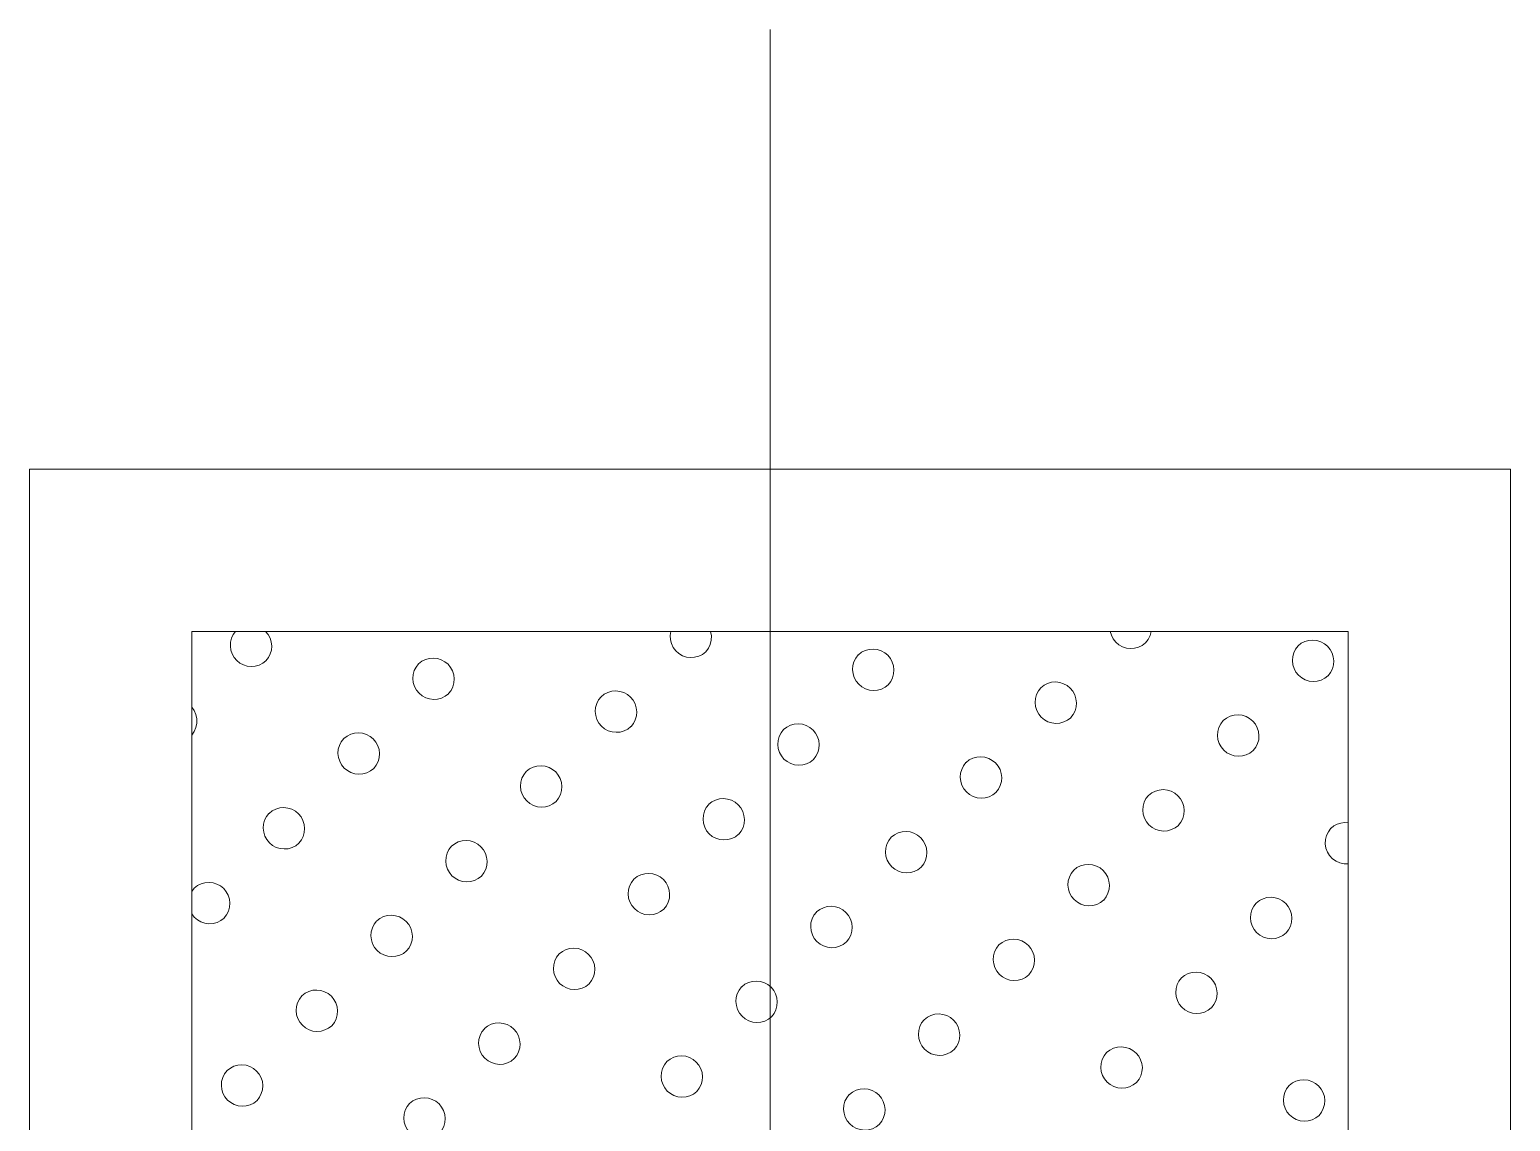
# Model space of a CAD drawing. Header units: centimetres. Extents: x 2956 to 3877, y -643 to -349.
# Drawn here: x 3557.44 to 3574.94, y -550.09 to -537.18 of the extents above; entities that cross this region are included whole.
import ezdxf

# ---------------------------------------------------------------- set-up
doc = ezdxf.new("R2010")
doc.units = ezdxf.units.CM
doc.layers.get('0').update_dxf_attribs({"lineweight": 0})

msp = doc.modelspace()

# ---------------------------------------------------------------- linework, layer by layer
for p, q in [((3566.189, -562.581, -5082402.957), (3566.189, -537.184, -5082402.957)), ((3557.439, -542.382, -5082402.957), (3574.939, -542.382, -5082402.957)), ((3557.439, -559.882, -5082402.957), (3557.439, -542.382, -5082402.957)), ((3574.939, -542.382, -5082402.957), (3574.939, -559.882, -5082402.957)), ((3573.023, -544.298, -5082402.957), (3559.354, -544.298, -5082402.957)), ((3559.354, -544.298, -5082402.957), (3559.354, -557.967, -5082402.957)), ((3573.023, -557.967, -5082402.957), (3573.023, -544.298, -5082402.957)), ((3559.383, -547.333, -5082402.957), (3559.354, -547.371, -5082402.957))]:
    msp.add_line(p, q)
at = {"elevation": -5082402.957}
msp.add_lwpolyline([(3573.023, -544.298), (3559.354, -544.298), (3559.354, -557.967), (3573.023, -557.967)], close=True, dxfattribs=at)
for points in [[(3559.873, -544.298), (3559.845, -544.336), (3559.825, -544.379), (3559.814, -544.425), (3559.811, -544.473), (3559.817, -544.52), (3559.832, -544.565), (3559.856, -544.607), (3559.886, -544.643), (3559.924, -544.673), (3559.966, -544.695), (3560.011, -544.709), (3560.059, -544.714), (3560.106, -544.71), (3560.152, -544.697), (3560.194, -544.675), (3560.232, -544.646)], [(3560.232, -544.645), (3560.262, -544.608), (3560.283, -544.565), (3560.296, -544.518), (3560.3, -544.471), (3560.295, -544.423), (3560.28, -544.377), (3560.258, -544.335), (3560.227, -544.298)], [(3565.015, -544.298), (3565.008, -544.346), (3565.011, -544.396), (3565.023, -544.443), (3565.045, -544.488), (3565.074, -544.527), (3565.111, -544.56), (3565.154, -544.585), (3565.2, -544.601), (3565.249, -544.607), (3565.298, -544.604), (3565.346, -544.592), (3565.39, -544.57), (3565.429, -544.54)], [(3565.43, -544.539), (3565.461, -544.498), (3565.483, -544.451), (3565.495, -544.401), (3565.497, -544.349), (3565.487, -544.298)], [(3570.209, -544.298), (3570.223, -544.344), (3570.245, -544.387), (3570.276, -544.425), (3570.313, -544.457), (3570.355, -544.481), (3570.401, -544.496), (3570.449, -544.502), (3570.498, -544.498), (3570.545, -544.485), (3570.588, -544.463), (3570.626, -544.434)], [(3570.627, -544.433), (3570.658, -544.393), (3570.68, -544.347), (3570.692, -544.298)], [(3572.784, -544.822), (3572.813, -544.784), (3572.835, -544.741), (3572.847, -544.695), (3572.851, -544.647), (3572.846, -544.599), (3572.831, -544.554), (3572.809, -544.511), (3572.778, -544.474), (3572.741, -544.444), (3572.699, -544.421), (3572.653, -544.406), (3572.605, -544.401), (3572.557, -544.405), (3572.511, -544.418), (3572.468, -544.439), (3572.43, -544.469)], [(3567.232, -544.575), (3567.203, -544.613), (3567.181, -544.656), (3567.168, -544.702), (3567.165, -544.75), (3567.17, -544.798), (3567.184, -544.844), (3567.207, -544.886), (3567.238, -544.923), (3567.275, -544.954), (3567.317, -544.977), (3567.363, -544.991), (3567.411, -544.997), (3567.459, -544.993), (3567.505, -544.98), (3567.548, -544.958), (3567.586, -544.929)], [(3567.586, -544.928), (3567.616, -544.89), (3567.637, -544.847), (3567.65, -544.801), (3567.654, -544.753), (3567.649, -544.705), (3567.634, -544.66), (3567.611, -544.617), (3567.581, -544.58), (3567.544, -544.55), (3567.501, -544.527), (3567.456, -544.512), (3567.408, -544.507), (3567.36, -544.511), (3567.314, -544.524), (3567.271, -544.545), (3567.233, -544.575)], [(3572.429, -544.469), (3572.4, -544.507), (3572.379, -544.55), (3572.366, -544.596), (3572.362, -544.644), (3572.367, -544.692), (3572.382, -544.738), (3572.404, -544.78), (3572.435, -544.817), (3572.472, -544.848), (3572.514, -544.871), (3572.56, -544.885), (3572.608, -544.89), (3572.656, -544.887), (3572.702, -544.874), (3572.745, -544.852), (3572.783, -544.823)], [(3562.035, -544.681), (3562.006, -544.719), (3561.984, -544.762), (3561.971, -544.808), (3561.967, -544.856), (3561.973, -544.904), (3561.987, -544.95), (3562.01, -544.992), (3562.041, -545.029), (3562.078, -545.06), (3562.12, -545.083), (3562.166, -545.097), (3562.214, -545.103), (3562.261, -545.099), (3562.308, -545.086), (3562.351, -545.064), (3562.389, -545.035)], [(3562.389, -545.034), (3562.419, -544.996), (3562.44, -544.953), (3562.453, -544.907), (3562.457, -544.859), (3562.451, -544.812), (3562.437, -544.766), (3562.414, -544.723), (3562.384, -544.686), (3562.346, -544.656), (3562.304, -544.633), (3562.258, -544.618), (3562.211, -544.613), (3562.163, -544.617), (3562.116, -544.63), (3562.073, -544.651), (3562.035, -544.681)], [(3569.743, -545.317), (3569.772, -545.279), (3569.794, -545.236), (3569.807, -545.19), (3569.811, -545.142), (3569.805, -545.094), (3569.791, -545.049), (3569.768, -545.006), (3569.737, -544.969), (3569.7, -544.939), (3569.658, -544.916), (3569.612, -544.901), (3569.565, -544.896), (3569.517, -544.9), (3569.47, -544.913), (3569.427, -544.934), (3569.389, -544.964)], [(3564.192, -545.07), (3564.162, -545.108), (3564.141, -545.151), (3564.128, -545.197), (3564.124, -545.245), (3564.129, -545.293), (3564.144, -545.339), (3564.167, -545.381), (3564.197, -545.418), (3564.234, -545.449), (3564.277, -545.472), (3564.322, -545.486), (3564.37, -545.491), (3564.418, -545.488), (3564.464, -545.475), (3564.507, -545.453), (3564.545, -545.424)], [(3564.546, -545.423), (3564.575, -545.385), (3564.597, -545.342), (3564.61, -545.296), (3564.614, -545.248), (3564.608, -545.2), (3564.594, -545.155), (3564.571, -545.112), (3564.54, -545.075), (3564.503, -545.045), (3564.461, -545.022), (3564.415, -545.007), (3564.367, -545.002), (3564.319, -545.006), (3564.273, -545.019), (3564.23, -545.04), (3564.192, -545.07)], [(3569.389, -544.964), (3569.36, -545.002), (3569.338, -545.045), (3569.325, -545.091), (3569.321, -545.139), (3569.327, -545.187), (3569.341, -545.233), (3569.364, -545.275), (3569.395, -545.312), (3569.432, -545.343), (3569.474, -545.366), (3569.52, -545.38), (3569.567, -545.385), (3569.615, -545.382), (3569.662, -545.369), (3569.705, -545.347), (3569.743, -545.318)], [(3559.354, -545.524), (3559.384, -545.482), (3559.404, -545.434), (3559.415, -545.384), (3559.415, -545.333), (3559.404, -545.282), (3559.384, -545.235), (3559.354, -545.193)], [(3571.9, -545.706), (3571.929, -545.668), (3571.951, -545.625), (3571.964, -545.579), (3571.967, -545.531), (3571.962, -545.483), (3571.948, -545.437), (3571.925, -545.395), (3571.894, -545.358), (3571.857, -545.328), (3571.815, -545.305), (3571.769, -545.29), (3571.721, -545.285), (3571.673, -545.289), (3571.627, -545.302), (3571.584, -545.323), (3571.546, -545.352)], [(3566.348, -545.459), (3566.319, -545.497), (3566.297, -545.54), (3566.284, -545.586), (3566.281, -545.634), (3566.286, -545.682), (3566.3, -545.728), (3566.323, -545.77), (3566.354, -545.807), (3566.391, -545.838), (3566.433, -545.861), (3566.479, -545.875), (3566.527, -545.88), (3566.575, -545.877), (3566.621, -545.864), (3566.664, -545.842), (3566.702, -545.813)], [(3566.702, -545.812), (3566.732, -545.774), (3566.753, -545.731), (3566.766, -545.685), (3566.77, -545.637), (3566.765, -545.589), (3566.75, -545.544), (3566.727, -545.501), (3566.697, -545.464), (3566.66, -545.434), (3566.618, -545.411), (3566.572, -545.396), (3566.524, -545.391), (3566.476, -545.395), (3566.43, -545.408), (3566.387, -545.429), (3566.349, -545.459)], [(3571.546, -545.353), (3571.516, -545.391), (3571.495, -545.434), (3571.482, -545.48), (3571.478, -545.528), (3571.483, -545.576), (3571.498, -545.622), (3571.521, -545.664), (3571.551, -545.701), (3571.588, -545.732), (3571.631, -545.755), (3571.676, -545.769), (3571.724, -545.774), (3571.772, -545.77), (3571.818, -545.758), (3571.861, -545.736), (3571.899, -545.707)], [(3561.151, -545.565), (3561.122, -545.603), (3561.1, -545.646), (3561.087, -545.692), (3561.083, -545.74), (3561.089, -545.788), (3561.103, -545.834), (3561.126, -545.876), (3561.157, -545.913), (3561.194, -545.944), (3561.236, -545.967), (3561.282, -545.981), (3561.33, -545.986), (3561.378, -545.983), (3561.424, -545.97), (3561.467, -545.948), (3561.505, -545.919)], [(3561.505, -545.918), (3561.535, -545.88), (3561.556, -545.837), (3561.569, -545.791), (3561.573, -545.743), (3561.568, -545.695), (3561.553, -545.65), (3561.53, -545.607), (3561.5, -545.57), (3561.463, -545.54), (3561.42, -545.517), (3561.374, -545.502), (3561.327, -545.497), (3561.279, -545.501), (3561.233, -545.514), (3561.19, -545.535), (3561.152, -545.565)], [(3568.859, -546.201), (3568.889, -546.163), (3568.91, -546.12), (3568.923, -546.074), (3568.927, -546.026), (3568.921, -545.978), (3568.907, -545.932), (3568.884, -545.89), (3568.854, -545.853), (3568.816, -545.823), (3568.774, -545.8), (3568.728, -545.785), (3568.681, -545.78), (3568.633, -545.784), (3568.586, -545.797), (3568.544, -545.818), (3568.506, -545.847)], [(3563.308, -545.954), (3563.278, -545.992), (3563.257, -546.035), (3563.244, -546.081), (3563.24, -546.129), (3563.245, -546.177), (3563.26, -546.223), (3563.283, -546.265), (3563.313, -546.302), (3563.35, -546.333), (3563.393, -546.356), (3563.439, -546.37), (3563.486, -546.375), (3563.534, -546.372), (3563.58, -546.359), (3563.623, -546.337), (3563.661, -546.308)], [(3563.662, -546.307), (3563.691, -546.269), (3563.713, -546.226), (3563.726, -546.18), (3563.73, -546.132), (3563.724, -546.084), (3563.71, -546.038), (3563.687, -545.996), (3563.656, -545.959), (3563.619, -545.929), (3563.577, -545.906), (3563.531, -545.891), (3563.483, -545.886), (3563.435, -545.89), (3563.389, -545.903), (3563.346, -545.924), (3563.308, -545.954)], [(3568.505, -545.848), (3568.476, -545.886), (3568.454, -545.929), (3568.441, -545.975), (3568.437, -546.023), (3568.443, -546.071), (3568.457, -546.117), (3568.48, -546.159), (3568.511, -546.196), (3568.548, -546.227), (3568.59, -546.25), (3568.636, -546.264), (3568.684, -546.269), (3568.731, -546.265), (3568.778, -546.253), (3568.821, -546.231), (3568.859, -546.202)], [(3571.016, -546.59), (3571.045, -546.552), (3571.067, -546.509), (3571.08, -546.463), (3571.084, -546.415), (3571.078, -546.367), (3571.064, -546.321), (3571.041, -546.279), (3571.01, -546.242), (3570.973, -546.211), (3570.931, -546.188), (3570.885, -546.174), (3570.837, -546.169), (3570.789, -546.173), (3570.743, -546.185), (3570.7, -546.207), (3570.662, -546.236)], [(3565.464, -546.343), (3565.435, -546.381), (3565.414, -546.424), (3565.401, -546.47), (3565.397, -546.518), (3565.402, -546.566), (3565.417, -546.612), (3565.439, -546.654), (3565.47, -546.691), (3565.507, -546.722), (3565.549, -546.744), (3565.595, -546.759), (3565.643, -546.764), (3565.691, -546.76), (3565.737, -546.748), (3565.78, -546.726), (3565.818, -546.697)], [(3565.819, -546.696), (3565.848, -546.658), (3565.87, -546.615), (3565.882, -546.569), (3565.886, -546.521), (3565.881, -546.473), (3565.866, -546.427), (3565.844, -546.385), (3565.813, -546.348), (3565.776, -546.317), (3565.734, -546.295), (3565.688, -546.28), (3565.64, -546.275), (3565.592, -546.279), (3565.546, -546.292), (3565.503, -546.313), (3565.465, -546.342)], [(3570.662, -546.237), (3570.632, -546.275), (3570.611, -546.318), (3570.598, -546.364), (3570.594, -546.412), (3570.599, -546.46), (3570.614, -546.506), (3570.637, -546.548), (3570.667, -546.585), (3570.704, -546.616), (3570.747, -546.638), (3570.792, -546.653), (3570.84, -546.658), (3570.888, -546.654), (3570.934, -546.641), (3570.977, -546.62), (3571.015, -546.591)], [(3560.267, -546.449), (3560.238, -546.487), (3560.216, -546.53), (3560.203, -546.576), (3560.2, -546.624), (3560.205, -546.672), (3560.219, -546.718), (3560.242, -546.76), (3560.273, -546.797), (3560.31, -546.828), (3560.352, -546.851), (3560.398, -546.865), (3560.446, -546.87), (3560.494, -546.867), (3560.54, -546.854), (3560.583, -546.832), (3560.621, -546.803)], [(3560.621, -546.802), (3560.651, -546.764), (3560.672, -546.721), (3560.685, -546.675), (3560.689, -546.627), (3560.684, -546.579), (3560.669, -546.533), (3560.646, -546.491), (3560.616, -546.454), (3560.579, -546.424), (3560.536, -546.401), (3560.491, -546.386), (3560.443, -546.381), (3560.395, -546.385), (3560.349, -546.398), (3560.306, -546.419), (3560.268, -546.449)], [(3567.975, -547.085), (3568.005, -547.047), (3568.026, -547.004), (3568.039, -546.958), (3568.043, -546.91), (3568.038, -546.862), (3568.023, -546.816), (3568, -546.774), (3567.97, -546.737), (3567.933, -546.706), (3567.89, -546.683), (3567.844, -546.669), (3567.797, -546.664), (3567.749, -546.668), (3567.703, -546.68), (3567.66, -546.702), (3567.622, -546.731)], [(3572.818, -546.626), (3572.788, -546.666), (3572.766, -546.711), (3572.753, -546.76), (3572.751, -546.81), (3572.759, -546.859), (3572.776, -546.907), (3572.802, -546.949), (3572.837, -546.986), (3572.878, -547.015), (3572.924, -547.035), (3572.973, -547.046), (3573.023, -547.046)], [(3573.023, -546.56), (3572.979, -546.558), (3572.935, -546.564), (3572.893, -546.577), (3572.854, -546.598), (3572.819, -546.625)], [(3562.424, -546.838), (3562.395, -546.876), (3562.373, -546.919), (3562.36, -546.965), (3562.356, -547.013), (3562.362, -547.061), (3562.376, -547.107), (3562.399, -547.149), (3562.43, -547.186), (3562.467, -547.217), (3562.509, -547.239), (3562.555, -547.254), (3562.602, -547.259), (3562.65, -547.255), (3562.697, -547.242), (3562.74, -547.221), (3562.778, -547.192)], [(3562.778, -547.191), (3562.807, -547.153), (3562.829, -547.11), (3562.842, -547.064), (3562.846, -547.016), (3562.84, -546.968), (3562.826, -546.922), (3562.803, -546.88), (3562.772, -546.843), (3562.735, -546.812), (3562.693, -546.79), (3562.647, -546.775), (3562.599, -546.77), (3562.552, -546.774), (3562.505, -546.787), (3562.462, -546.808), (3562.424, -546.837)], [(3567.621, -546.732), (3567.592, -546.77), (3567.57, -546.813), (3567.557, -546.859), (3567.553, -546.907), (3567.559, -546.955), (3567.573, -547.001), (3567.596, -547.043), (3567.627, -547.08), (3567.664, -547.11), (3567.706, -547.133), (3567.752, -547.148), (3567.8, -547.153), (3567.848, -547.149), (3567.894, -547.136), (3567.937, -547.115), (3567.975, -547.086)], [(3564.935, -547.58), (3564.964, -547.542), (3564.986, -547.499), (3564.999, -547.453), (3565.002, -547.405), (3564.997, -547.357), (3564.983, -547.311), (3564.96, -547.269), (3564.929, -547.232), (3564.892, -547.201), (3564.85, -547.178), (3564.804, -547.164), (3564.756, -547.159), (3564.708, -547.162), (3564.662, -547.175), (3564.619, -547.197), (3564.581, -547.226)], [(3569.778, -547.121), (3569.748, -547.159), (3569.727, -547.202), (3569.714, -547.248), (3569.71, -547.296), (3569.716, -547.344), (3569.73, -547.389), (3569.753, -547.432), (3569.783, -547.469), (3569.821, -547.499), (3569.863, -547.522), (3569.909, -547.537), (3569.956, -547.542), (3570.004, -547.538), (3570.051, -547.525), (3570.093, -547.504), (3570.131, -547.474)], [(3570.132, -547.474), (3570.161, -547.436), (3570.183, -547.393), (3570.196, -547.347), (3570.2, -547.299), (3570.194, -547.251), (3570.18, -547.205), (3570.157, -547.163), (3570.126, -547.126), (3570.089, -547.095), (3570.047, -547.072), (3570.001, -547.058), (3569.953, -547.053), (3569.906, -547.056), (3569.859, -547.069), (3569.816, -547.091), (3569.778, -547.12)], [(3559.737, -547.686), (3559.767, -547.648), (3559.788, -547.605), (3559.801, -547.559), (3559.805, -547.511), (3559.8, -547.463), (3559.785, -547.417), (3559.762, -547.375), (3559.732, -547.338), (3559.695, -547.307), (3559.653, -547.285), (3559.607, -547.27), (3559.559, -547.265), (3559.511, -547.269), (3559.465, -547.281), (3559.422, -547.303), (3559.384, -547.332)], [(3564.581, -547.227), (3564.551, -547.265), (3564.53, -547.308), (3564.517, -547.354), (3564.513, -547.402), (3564.518, -547.45), (3564.533, -547.496), (3564.556, -547.538), (3564.586, -547.575), (3564.623, -547.605), (3564.666, -547.628), (3564.711, -547.643), (3564.759, -547.648), (3564.807, -547.644), (3564.853, -547.631), (3564.896, -547.61), (3564.934, -547.58)], [(3567.091, -547.969), (3567.121, -547.931), (3567.142, -547.888), (3567.155, -547.842), (3567.159, -547.794), (3567.154, -547.746), (3567.139, -547.7), (3567.116, -547.658), (3567.086, -547.621), (3567.049, -547.59), (3567.006, -547.567), (3566.961, -547.553), (3566.913, -547.548), (3566.865, -547.551), (3566.819, -547.564), (3566.776, -547.586), (3566.738, -547.615)], [(3571.934, -547.51), (3571.905, -547.548), (3571.884, -547.591), (3571.871, -547.637), (3571.867, -547.685), (3571.872, -547.733), (3571.887, -547.778), (3571.91, -547.821), (3571.94, -547.858), (3571.977, -547.888), (3572.019, -547.911), (3572.065, -547.926), (3572.113, -547.931), (3572.161, -547.927), (3572.207, -547.914), (3572.25, -547.893), (3572.288, -547.863)], [(3572.289, -547.863), (3572.318, -547.825), (3572.34, -547.782), (3572.352, -547.736), (3572.356, -547.688), (3572.351, -547.64), (3572.337, -547.594), (3572.314, -547.552), (3572.283, -547.515), (3572.246, -547.484), (3572.204, -547.461), (3572.158, -547.447), (3572.11, -547.441), (3572.062, -547.445), (3572.016, -547.458), (3571.973, -547.48), (3571.935, -547.509)], [(3559.354, -547.637), (3559.384, -547.676), (3559.421, -547.708), (3559.463, -547.732), (3559.51, -547.748), (3559.558, -547.754), (3559.607, -547.751), (3559.654, -547.738), (3559.698, -547.716), (3559.737, -547.687)], [(3561.54, -547.722), (3561.511, -547.76), (3561.489, -547.803), (3561.476, -547.849), (3561.472, -547.897), (3561.478, -547.945), (3561.492, -547.991), (3561.515, -548.033), (3561.546, -548.07), (3561.583, -548.1), (3561.625, -548.123), (3561.671, -548.138), (3561.719, -548.143), (3561.766, -548.139), (3561.813, -548.126), (3561.856, -548.105), (3561.894, -548.075)], [(3561.894, -548.075), (3561.924, -548.037), (3561.945, -547.994), (3561.958, -547.948), (3561.962, -547.9), (3561.956, -547.852), (3561.942, -547.806), (3561.919, -547.764), (3561.889, -547.727), (3561.851, -547.696), (3561.809, -547.673), (3561.763, -547.659), (3561.716, -547.654), (3561.668, -547.657), (3561.621, -547.67), (3561.579, -547.692), (3561.541, -547.721)], [(3566.737, -547.616), (3566.708, -547.654), (3566.686, -547.697), (3566.673, -547.743), (3566.67, -547.791), (3566.675, -547.839), (3566.689, -547.884), (3566.712, -547.927), (3566.743, -547.964), (3566.78, -547.994), (3566.822, -548.017), (3566.868, -548.032), (3566.916, -548.037), (3566.964, -548.033), (3567.01, -548.02), (3567.053, -547.999), (3567.091, -547.969)], [(3564.051, -548.464), (3564.08, -548.426), (3564.102, -548.383), (3564.115, -548.337), (3564.119, -548.289), (3564.113, -548.241), (3564.099, -548.195), (3564.076, -548.153), (3564.045, -548.116), (3564.008, -548.085), (3563.966, -548.062), (3563.92, -548.048), (3563.872, -548.043), (3563.824, -548.046), (3563.778, -548.059), (3563.735, -548.081), (3563.697, -548.11)], [(3568.894, -548.005), (3568.865, -548.043), (3568.843, -548.086), (3568.83, -548.132), (3568.826, -548.18), (3568.832, -548.228), (3568.846, -548.273), (3568.869, -548.316), (3568.9, -548.353), (3568.937, -548.383), (3568.979, -548.406), (3569.025, -548.421), (3569.072, -548.426), (3569.12, -548.422), (3569.167, -548.409), (3569.21, -548.388), (3569.248, -548.358)], [(3569.248, -548.358), (3569.277, -548.32), (3569.299, -548.277), (3569.312, -548.231), (3569.316, -548.183), (3569.31, -548.135), (3569.296, -548.089), (3569.273, -548.047), (3569.242, -548.01), (3569.205, -547.979), (3569.163, -547.956), (3569.117, -547.942), (3569.07, -547.936), (3569.022, -547.94), (3568.975, -547.953), (3568.932, -547.975), (3568.894, -548.004)], [(3563.697, -548.111), (3563.667, -548.149), (3563.646, -548.192), (3563.633, -548.238), (3563.629, -548.286), (3563.634, -548.334), (3563.649, -548.379), (3563.672, -548.422), (3563.702, -548.459), (3563.739, -548.489), (3563.782, -548.512), (3563.827, -548.527), (3563.875, -548.532), (3563.923, -548.528), (3563.969, -548.515), (3564.012, -548.494), (3564.05, -548.464)], [(3566.208, -548.853), (3566.237, -548.815), (3566.258, -548.772), (3566.271, -548.726), (3566.275, -548.678), (3566.27, -548.63), (3566.255, -548.584), (3566.232, -548.542), (3566.202, -548.505), (3566.165, -548.474), (3566.123, -548.451), (3566.077, -548.437), (3566.029, -548.431), (3565.981, -548.435), (3565.935, -548.448), (3565.892, -548.47), (3565.854, -548.499)], [(3571.051, -548.394), (3571.021, -548.432), (3571, -548.474), (3570.987, -548.521), (3570.983, -548.569), (3570.988, -548.616), (3571.003, -548.662), (3571.026, -548.705), (3571.056, -548.742), (3571.093, -548.772), (3571.136, -548.795), (3571.181, -548.81), (3571.229, -548.815), (3571.277, -548.811), (3571.323, -548.798), (3571.366, -548.777), (3571.404, -548.747)], [(3571.405, -548.747), (3571.434, -548.709), (3571.456, -548.666), (3571.469, -548.62), (3571.472, -548.572), (3571.467, -548.524), (3571.453, -548.478), (3571.43, -548.436), (3571.399, -548.399), (3571.362, -548.368), (3571.32, -548.345), (3571.274, -548.331), (3571.226, -548.325), (3571.178, -548.329), (3571.132, -548.342), (3571.089, -548.364), (3571.051, -548.393)], [(3560.656, -548.606), (3560.627, -548.644), (3560.605, -548.687), (3560.592, -548.733), (3560.588, -548.781), (3560.594, -548.829), (3560.608, -548.874), (3560.631, -548.917), (3560.662, -548.954), (3560.699, -548.984), (3560.741, -549.007), (3560.787, -549.022), (3560.835, -549.027), (3560.883, -549.023), (3560.929, -549.01), (3560.972, -548.989), (3561.01, -548.959)], [(3561.01, -548.959), (3561.04, -548.921), (3561.061, -548.878), (3561.074, -548.832), (3561.078, -548.784), (3561.073, -548.736), (3561.058, -548.69), (3561.035, -548.648), (3561.005, -548.611), (3560.968, -548.58), (3560.925, -548.557), (3560.879, -548.543), (3560.832, -548.538), (3560.784, -548.541), (3560.738, -548.554), (3560.695, -548.576), (3560.657, -548.605)], [(3565.853, -548.5), (3565.824, -548.538), (3565.802, -548.581), (3565.79, -548.627), (3565.786, -548.675), (3565.791, -548.722), (3565.805, -548.768), (3565.828, -548.811), (3565.859, -548.848), (3565.896, -548.878), (3565.938, -548.901), (3565.984, -548.916), (3566.032, -548.921), (3566.08, -548.917), (3566.126, -548.904), (3566.169, -548.883), (3566.207, -548.853)], [(3563.167, -549.348), (3563.196, -549.31), (3563.218, -549.267), (3563.231, -549.221), (3563.235, -549.173), (3563.229, -549.125), (3563.215, -549.079), (3563.192, -549.037), (3563.161, -549), (3563.124, -548.969), (3563.082, -548.946), (3563.036, -548.932), (3562.988, -548.926), (3562.941, -548.93), (3562.894, -548.943), (3562.851, -548.965), (3562.813, -548.994)], [(3568.01, -548.889), (3567.981, -548.927), (3567.959, -548.969), (3567.946, -549.016), (3567.942, -549.064), (3567.948, -549.111), (3567.962, -549.157), (3567.985, -549.199), (3568.016, -549.237), (3568.053, -549.267), (3568.095, -549.29), (3568.141, -549.304), (3568.189, -549.31), (3568.236, -549.306), (3568.283, -549.293), (3568.326, -549.272), (3568.364, -549.242)], [(3568.364, -549.242), (3568.394, -549.204), (3568.415, -549.161), (3568.428, -549.114), (3568.432, -549.067), (3568.426, -549.019), (3568.412, -548.973), (3568.389, -548.931), (3568.359, -548.894), (3568.321, -548.863), (3568.279, -548.84), (3568.233, -548.826), (3568.186, -548.82), (3568.138, -548.824), (3568.091, -548.837), (3568.049, -548.859), (3568.011, -548.888)], [(3562.813, -548.995), (3562.783, -549.033), (3562.762, -549.076), (3562.749, -549.122), (3562.745, -549.17), (3562.751, -549.217), (3562.765, -549.263), (3562.788, -549.306), (3562.818, -549.343), (3562.856, -549.373), (3562.898, -549.396), (3562.944, -549.411), (3562.991, -549.416), (3563.039, -549.412), (3563.086, -549.399), (3563.128, -549.378), (3563.166, -549.348)], [(3565.324, -549.737), (3565.353, -549.699), (3565.375, -549.656), (3565.387, -549.609), (3565.391, -549.562), (3565.386, -549.514), (3565.372, -549.468), (3565.349, -549.426), (3565.318, -549.389), (3565.281, -549.358), (3565.239, -549.335), (3565.193, -549.321), (3565.145, -549.315), (3565.097, -549.319), (3565.051, -549.332), (3565.008, -549.354), (3564.97, -549.383)], [(3570.167, -549.277), (3570.137, -549.315), (3570.116, -549.358), (3570.103, -549.405), (3570.099, -549.453), (3570.104, -549.5), (3570.119, -549.546), (3570.142, -549.588), (3570.172, -549.625), (3570.209, -549.656), (3570.252, -549.679), (3570.298, -549.693), (3570.345, -549.699), (3570.393, -549.695), (3570.439, -549.682), (3570.482, -549.66), (3570.52, -549.631)], [(3570.521, -549.631), (3570.55, -549.593), (3570.572, -549.55), (3570.585, -549.503), (3570.589, -549.455), (3570.583, -549.408), (3570.569, -549.362), (3570.546, -549.32), (3570.515, -549.283), (3570.478, -549.252), (3570.436, -549.229), (3570.39, -549.215), (3570.342, -549.209), (3570.294, -549.213), (3570.248, -549.226), (3570.205, -549.248), (3570.167, -549.277)], [(3559.772, -549.49), (3559.743, -549.528), (3559.721, -549.571), (3559.708, -549.617), (3559.705, -549.665), (3559.71, -549.712), (3559.724, -549.758), (3559.747, -549.801), (3559.778, -549.838), (3559.815, -549.868), (3559.857, -549.891), (3559.903, -549.906), (3559.951, -549.911), (3559.999, -549.907), (3560.045, -549.894), (3560.088, -549.873), (3560.126, -549.843)], [(3560.126, -549.843), (3560.156, -549.805), (3560.177, -549.762), (3560.19, -549.716), (3560.194, -549.668), (3560.189, -549.62), (3560.174, -549.574), (3560.151, -549.532), (3560.121, -549.495), (3560.084, -549.464), (3560.041, -549.441), (3559.996, -549.427), (3559.948, -549.421), (3559.9, -549.425), (3559.854, -549.438), (3559.811, -549.46), (3559.773, -549.489)], [(3564.969, -549.384), (3564.94, -549.422), (3564.919, -549.464), (3564.906, -549.511), (3564.902, -549.559), (3564.907, -549.606), (3564.922, -549.652), (3564.945, -549.694), (3564.975, -549.732), (3565.012, -549.762), (3565.054, -549.785), (3565.1, -549.799), (3565.148, -549.805), (3565.196, -549.801), (3565.242, -549.788), (3565.285, -549.767), (3565.323, -549.737)], [(3572.323, -549.666), (3572.294, -549.704), (3572.272, -549.747), (3572.26, -549.794), (3572.256, -549.841), (3572.261, -549.889), (3572.276, -549.935), (3572.298, -549.977), (3572.329, -550.014), (3572.366, -550.045), (3572.408, -550.068), (3572.454, -550.082), (3572.502, -550.088), (3572.55, -550.084), (3572.596, -550.071), (3572.639, -550.049), (3572.677, -550.02)], [(3572.678, -550.02), (3572.707, -549.981), (3572.728, -549.939), (3572.741, -549.892), (3572.745, -549.844), (3572.74, -549.797), (3572.725, -549.751), (3572.703, -549.709), (3572.672, -549.671), (3572.635, -549.641), (3572.593, -549.618), (3572.547, -549.604), (3572.499, -549.598), (3572.451, -549.602), (3572.405, -549.615), (3572.362, -549.636), (3572.324, -549.666)], [(3562.283, -550.232), (3562.312, -550.194), (3562.334, -550.151), (3562.347, -550.104), (3562.351, -550.057), (3562.345, -550.009), (3562.331, -549.963), (3562.308, -549.921), (3562.277, -549.884), (3562.24, -549.853), (3562.198, -549.83), (3562.152, -549.816), (3562.105, -549.81), (3562.057, -549.814), (3562.01, -549.827), (3561.967, -549.849), (3561.929, -549.878)], [(3567.126, -549.772), (3567.097, -549.81), (3567.075, -549.853), (3567.062, -549.9), (3567.058, -549.948), (3567.064, -549.995), (3567.078, -550.041), (3567.101, -550.083), (3567.132, -550.12), (3567.169, -550.151), (3567.211, -550.174), (3567.257, -550.188), (3567.305, -550.194), (3567.353, -550.19), (3567.399, -550.177), (3567.442, -550.155), (3567.48, -550.126)], [(3567.48, -550.126), (3567.51, -550.088), (3567.531, -550.045), (3567.544, -549.998), (3567.548, -549.95), (3567.543, -549.903), (3567.528, -549.857), (3567.505, -549.815), (3567.475, -549.778), (3567.438, -549.747), (3567.395, -549.724), (3567.35, -549.71), (3567.302, -549.704), (3567.254, -549.708), (3567.208, -549.721), (3567.165, -549.743), (3567.127, -549.772)], [(3561.929, -549.878), (3561.9, -549.916), (3561.878, -549.959), (3561.865, -550.006), (3561.861, -550.054), (3561.867, -550.101), (3561.881, -550.147), (3561.904, -550.189), (3561.935, -550.227), (3561.972, -550.257), (3562.014, -550.28), (3562.06, -550.294), (3562.107, -550.3), (3562.155, -550.296), (3562.202, -550.283), (3562.245, -550.261), (3562.283, -550.232)]]:
    msp.add_lwpolyline(points, dxfattribs=at)

doc.saveas('drawing.dxf')
